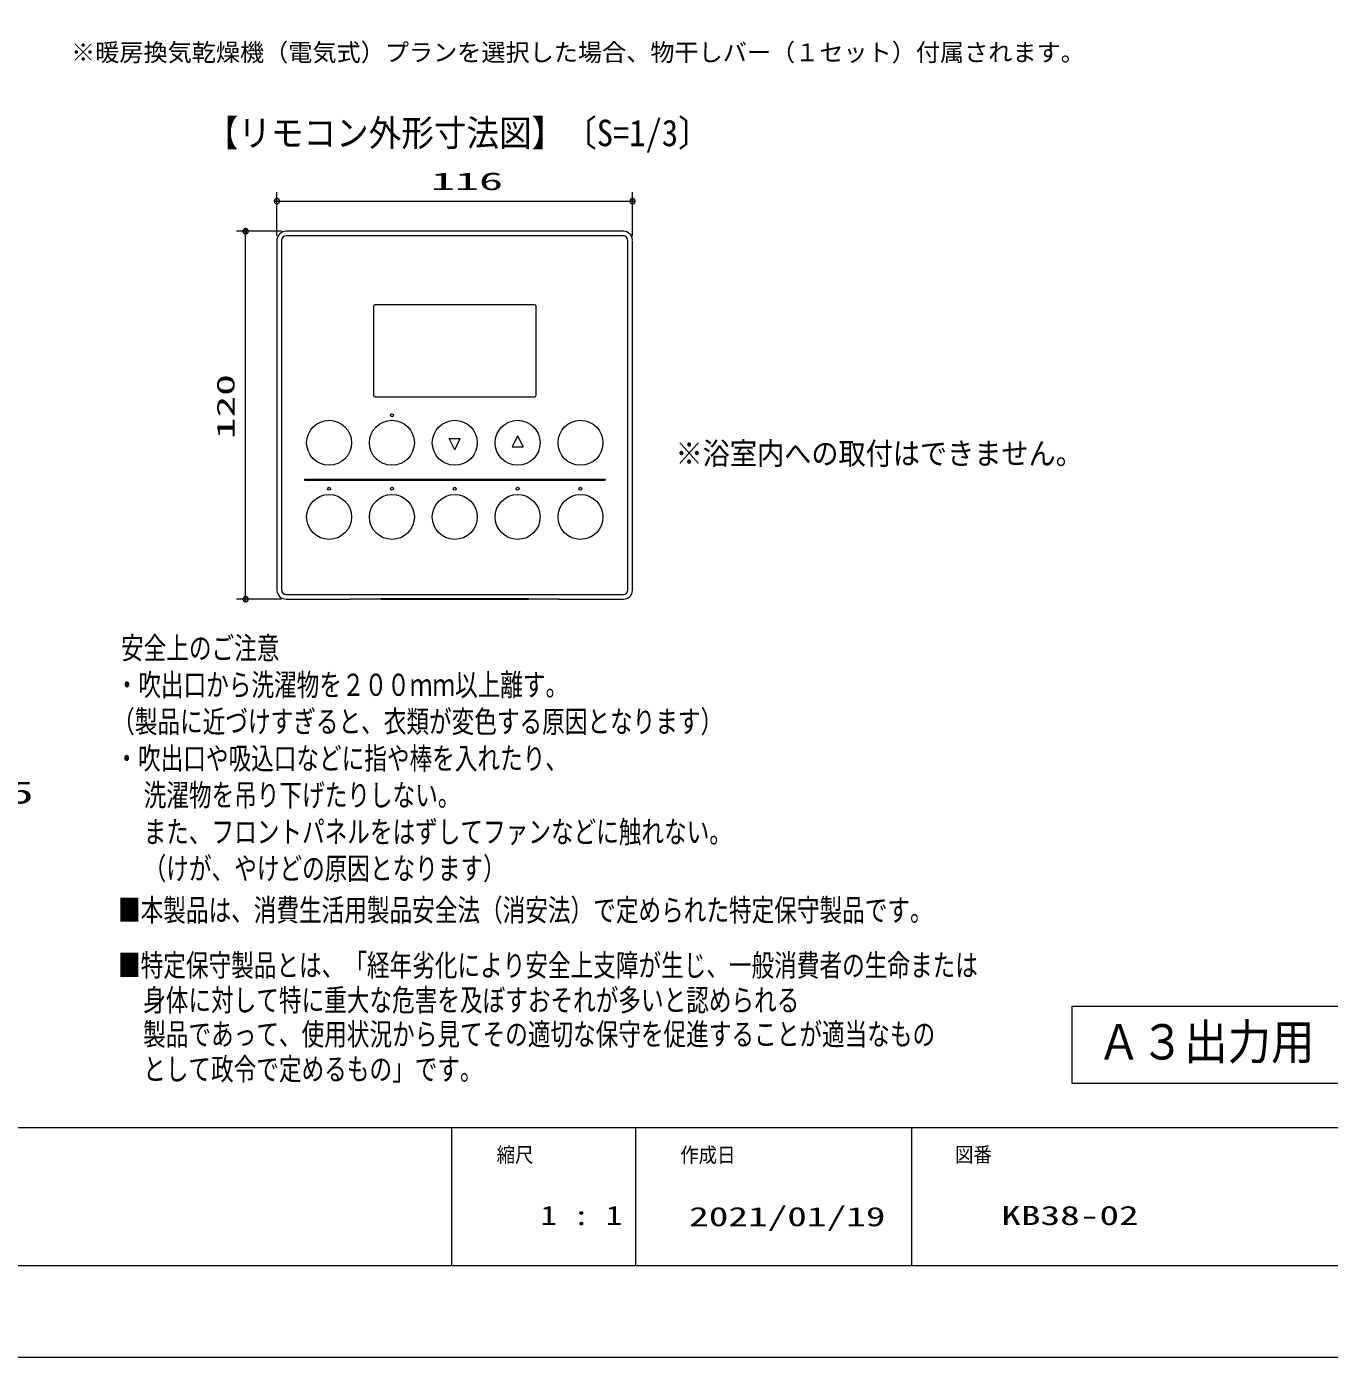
# Model space of a CAD drawing. Units: millimetres on the paper, with parts at other scales. Extents: x -305 to 305, y -152 to 152.
# Drawn here: x -42.2 to 99.4, y -148.5 to -3.8 of the extents above; entities that cross this region are included whole.
import ezdxf
from ezdxf.enums import TextEntityAlignment as Align

# ---------------------------------------------------------------- set-up
doc = ezdxf.new("R2010")
doc.units = ezdxf.units.MM
for name, color, linetype, lineweight in [('0-0_PV', 7, 'Continuous', 9), ('0-1_S2', 7, 'Continuous', 9), ('0-2_0', 7, 'Continuous', 9), ('0-3_S3', 7, 'Continuous', 9), ('0-4_1図面枠', 7, 'Continuous', 9), ('0-5_図面枠', 3, 'Continuous', 9), ('0-6_DEFPOINTS', 7, 'Continuous', 9)]:
    doc.layers.add(name, color=color, linetype=linetype, lineweight=lineweight)
doc.styles.add('ＭＳ ゴシック', font='')
doc.styles.get('ＭＳ ゴシック').set_extended_font_data('MS Gothic')

# ---------------------------------------------------------------- blocks, each defined once
blk = doc.blocks.new('_DOTSMALL')
at = {"layer": '0-2_0'}
for p, q in [((0.0746, 0.1), (-0.0746, 0.1)), ((0.1223, -0.0248), (-0.1223, -0.0248))]:
    blk.add_line(p, q, dxfattribs=at)
for points in [[(0.125, 0), (0.124, 0.0157), (0.1211, 0.0311), (0.1162, 0.046), (0.1095, 0.0602), (0.1011, 0.0735), (0.0911, 0.0856), (0.0797, 0.0963), (0.067, 0.1055), (0.0532, 0.1131), (0.0386, 0.1189), (0.0234, 0.1228), (0.0078, 0.1248), (-0.0078, 0.1248), (-0.0234, 0.1228), (-0.0386, 0.1189), (-0.0532, 0.1131), (-0.067, 0.1055), (-0.0797, 0.0963), (-0.0911, 0.0856), (-0.1011, 0.0735), (-0.1095, 0.0602), (-0.1162, 0.046), (-0.1211, 0.0311), (-0.124, 0.0157), (-0.125, 0), (0, 0)], [(-0.125, 0), (-0.124, -0.0157), (-0.1211, -0.0311), (-0.1162, -0.046), (-0.1095, -0.0602), (-0.1011, -0.0735), (-0.0911, -0.0856), (-0.0797, -0.0963), (-0.067, -0.1055), (-0.0532, -0.1131), (-0.0386, -0.1189), (-0.0234, -0.1228), (-0.0078, -0.1248), (0.0078, -0.1248), (0.0234, -0.1228), (0.0386, -0.1189), (0.0532, -0.1131), (0.067, -0.1055), (0.0797, -0.0963), (0.0911, -0.0856), (0.1011, -0.0735), (0.1095, -0.0602), (0.1162, -0.046), (0.1211, -0.0311), (0.124, -0.0157), (0.125, 0), (0, 0)]]:
    blk.add_lwpolyline(points, close=True, dxfattribs=at)

msp = doc.modelspace()

# ---------------------------------------------------------------- linework, layer by layer
at = {"layer": '0-0_PV'}
msp.add_lwpolyline([(71.472, -118.72), (71.472, -110.299), (103.962, -110.299), (103.962, -118.72)], close=True, dxfattribs=at)
at = {"layer": '0-1_S2'}
for p, q in [((-14.993, -26.533), (-14.993, -21.762)), ((-14.993, -22.762), (23.674, -22.762)), ((23.674, -26.533), (23.674, -21.762)), ((-14.494, -26.035), (-19.403, -26.035)), ((-18.403, -66.035), (-18.403, -26.035)), ((22.675, -26.035), (-13.994, -26.035)), ((-14.993, -26.959), (-14.993, -65.111)), ((-14.493, -27.035), (-14.493, -65.035)), ((22.674, -26.535), (-13.993, -26.535)), ((23.174, -65.035), (23.174, -27.035)), ((23.674, -65.111), (23.674, -27.033)), ((-4.493, -34.201), (-4.493, -43.868)), ((-4.492, -34.201), (-4.492, -43.868)), ((-4.338, -34.037), (-4.326, -34.035)), ((13.008, -34.035), (-4.326, -34.035)), ((13.007, -34.035), (-4.326, -34.035)), ((13.174, -43.868), (13.174, -34.201)), ((-4.49, -43.884), (-4.492, -43.868)), ((-4.326, -44.035), (13.007, -44.035)), ((3.742, -48.583), (4.94, -48.583)), ((4.341, -49.785), (3.742, -48.583)), ((4.341, -49.785), (4.94, -48.583)), ((11.174, -48.285), (10.575, -49.486)), ((11.174, -48.285), (11.773, -49.486)), ((10.575, -49.486), (11.773, -49.486)), ((-11.993, -52.985), (20.674, -52.985)), ((20.674, -52.985), (20.674, -53.085)), ((-14.494, -66.035), (-19.403, -66.035)), ((-13.993, -65.535), (22.674, -65.535)), ((-7.001, -66.035), (-7.001, -66.017)), ((-6.993, -66.026), (-7.001, -66.026)), ((-6.993, -66.026), (-7.001, -66.026)), ((-6.993, -66.01), (-6.993, -66.017)), ((-6.993, -66.026), (-6.993, -66.017)), ((-6.993, -66.017), (-3.659, -66.017)), ((-6.993, -66.026), (-6.993, -66.017)), ((-3.659, -66.017), (-3.659, -66.026)), ((12.341, -66.017), (-3.659, -66.017)), ((-3.651, -66.026), (-3.659, -66.026)), ((-3.651, -66.026), (-3.651, -66.035)), ((-3.651, -66.035), (12.341, -66.035)), ((0.999, -66.035), (0.999, -66.026)), ((1.007, -66.026), (0.999, -66.026)), ((1.007, -66.026), (1.007, -66.017)), ((12.341, -66.035), (12.341, -66.017)), ((12.341, -66.017), (15.674, -66.017)), ((15.674, -66.017), (15.674, -66.035)), ((15.674, -66.035), (22.675, -66.035))]:
    msp.add_line(p, q, dxfattribs=at)
for points in [[(13.163, -34.144), (13.165, -34.148), (13.167, -34.152), (13.169, -34.156), (13.17, -34.16), (13.171, -34.164), (13.172, -34.168), (13.172, -34.172), (13.173, -34.176), (13.173, -34.18), (13.174, -34.184), (13.174, -34.189), (13.174, -34.193), (13.174, -34.197), (13.174, -34.201)], [(-4.326, -44.035), (-4.33, -44.035), (-4.334, -44.035), (-4.337, -44.034), (-4.341, -44.034), (-4.345, -44.034), (-4.349, -44.033), (-4.353, -44.033), (-4.356, -44.032), (-4.36, -44.031), (-4.363, -44.03), (-4.367, -44.029), (-4.371, -44.027), (-4.374, -44.026), (-4.378, -44.024)], [(-11.993, -52.985), (-11.993, -53.085), (20.674, -53.085)], [(-13.994, -66.035), (-7.001, -66.035), (-7.001, -66.026)]]:
    msp.add_lwpolyline(points, dxfattribs=at)
for centre, radius in [((-2.493, -46.035), 0.164), ((-9.326, -49.035), 2.443), ((-2.493, -49.035), 2.443), ((4.341, -49.035), 2.443), ((11.174, -49.035), 2.443), ((18.007, -49.035), 2.443), ((-9.326, -57.103), 2.443), ((-9.326, -54.035), 0.164), ((-2.493, -57.103), 2.443), ((-2.493, -54.035), 0.164), ((4.341, -57.103), 2.443), ((4.341, -54.035), 0.164), ((11.174, -57.103), 2.443), ((11.174, -54.035), 0.164), ((18.007, -57.103), 2.443), ((18.007, -54.035), 0.164)]:
    msp.add_circle(centre, radius, dxfattribs=at)
for centre, radius, start, end in [((-13.995, -27.035), 1, 89.70553, 175.62946), ((22.677, -27.035), 1, 4.37054, 90.29447), ((-13.993, -27.035), 0.5, 90, 180), ((22.674, -27.035), 0.5, 0, 90), ((-4.326, -34.201), 0.167, 90, 180), ((13.007, -34.201), 0.167, 0, 90), ((-4.326, -43.868), 0.167, 180, 270), ((13.007, -43.868), 0.167, 270, 0), ((-13.995, -65.035), 1, 184.37054, 270.29447), ((-13.993, -65.035), 0.5, 180, 270), ((22.677, -65.035), 1, 269.70553, 355.62946), ((22.674, -65.035), 0.5, 270, 0)]:
    msp.add_arc(centre, radius, start, end, dxfattribs=at)
at = {"layer": '0-2_0'}
for p, q in [((3.983, -123.498), (3.983, -138.498)), ((23.983, -123.498), (23.983, -138.498)), ((53.983, -123.498), (53.983, -138.498))]:
    msp.add_line(p, q, dxfattribs=at)
at = {"layer": '0-5_図面枠'}
msp.add_line((-291.017, -123.498), (108.983, -123.498), dxfattribs=at)
msp.add_lwpolyline([(-291.017, -138.498), (108.983, -138.498), (108.983, 138.502), (-291.017, 138.502)], close=True, dxfattribs=at)
at = {"layer": '0-6_DEFPOINTS'}
msp.add_line((118.983, -148.498), (-301.017, -148.498), dxfattribs=at)

# ---------------------------------------------------------------- block references
at = {"layer": '0-1_S2', "xscale": 2.32, "yscale": 2.32}
for p, rotation in [((-14.993, -22.762), 180), ((-18.403, -26.035), 90), ((-18.403, -66.035), 270)]:
    msp.add_blockref('_DOTSMALL', p, dxfattribs=dict(at, rotation=rotation))
msp.add_blockref('_DOTSMALL', (23.674, -22.762), dxfattribs=at)

# ---------------------------------------------------------------- texts
at = {"layer": '0-0_PV', "style": 'ＭＳ ゴシック'}
for s, height, width, p in [('安全上のご注意', 2.405, 0.75, (-31.947, -73.275)), ('・吹出口から洗濯物を２００ｍｍ以上離す。', 2.405, 0.75, (-32.533, -77.275)), ('（製品に近づけすぎると、衣類が変色する原因となります）', 2.405, 0.75, (-32.908, -81.275)), ('・吹出口や吸込口などに指や棒を入れたり、', 2.405, 0.75, (-32.564, -85.275)), ('19.5', 2.405, 1.6, (-51.934, -88.987)), ('\u3000洗濯物を吊り下げたりしない。', 2.405, 0.75, (-31.949, -89.27)), ('\u3000また、フロントパネルをはずしてファンなどに触れない。', 2.405, 0.75, (-31.95, -93.266)), ('\u3000（けが、やけどの原因となります）', 2.405, 0.75, (-31.949, -97.25)), ('■本製品は、消費生活用製品安全法（消安法）で定められた特定保守製品です。', 2.405, 0.75, (-32.274, -101.775)), ('■特定保守製品とは、「経年劣化により安全上支障が生じ、一般消費者の生命または', 2.405, 0.75, (-32.275, -107.778)), ('\u3000身体に対して特に重大な危害を及ぼすおそれが多いと認められる', 2.405, 0.75, (-32.003, -111.567)), ('\u3000製品であって、使用状況から見てその適切な保守を促進することが適当なもの', 2.405, 0.75, (-32.003, -115.277)), ('Ａ３出力用', 3.848, 0.9, (74.2, -117.263)), ('\u3000として政令で定めるもの」です。', 2.405, 0.75, (-32.003, -119.067))]:
    msp.add_text(s, height=height, dxfattribs=dict(at, width=width)).set_placement(p, align=Align.BOTTOM_LEFT)
at = {"layer": '0-1_S2', "style": 'ＭＳ ゴシック'}
for s, height, width, p in [('【リモコン外形寸法図】〔S=1/3〕', 2.886, 0.9, (-22.732, -17.646)), ('116', 1.924, 2, (1.742, -22.132)), ('※浴室内への取付はできません。', 2.405, 0.9, (28.348, -52.117))]:
    msp.add_text(s, height=height, dxfattribs=dict(at, width=width)).set_placement(p, align=Align.BOTTOM_LEFT)
at = {"layer": '0-1_S2', "style": 'ＭＳ ゴシック', "width": 1.8}
msp.add_text('120', height=1.924, rotation=90, dxfattribs=at).set_placement((-19.033, -48.634), align=Align.BOTTOM_LEFT)
at = {"layer": '0-3_S3', "style": 'ＭＳ ゴシック'}
msp.add_text('※暖房換気乾燥機（電気式）プランを選択した場合、物干しバー（１セット）付属されます。', height=1.924, dxfattribs=at).set_placement((-37.379, -8.114), align=Align.BOTTOM_LEFT)
at = {"layer": '0-4_1図面枠', "style": 'ＭＳ ゴシック'}
for s, height, width, p in [('縮尺', 1.628, 0.9, (8.896, -127.769)), ('作成日', 1.628, 0.9, (28.857, -127.788)), ('図番', 1.628, 0.9, (58.732, -127.759)), ('1 : 1', 2.092, 1.25, (13.65, -134.738)), ('2021/01/19', 2.092, 1.5, (29.822, -134.861)), ('KB38-02', 2.092, 1.5, (63.761, -134.737))]:
    msp.add_text(s, height=height, dxfattribs=dict(at, width=width)).set_placement(p, align=Align.BOTTOM_LEFT)

doc.saveas('drawing.dxf')
